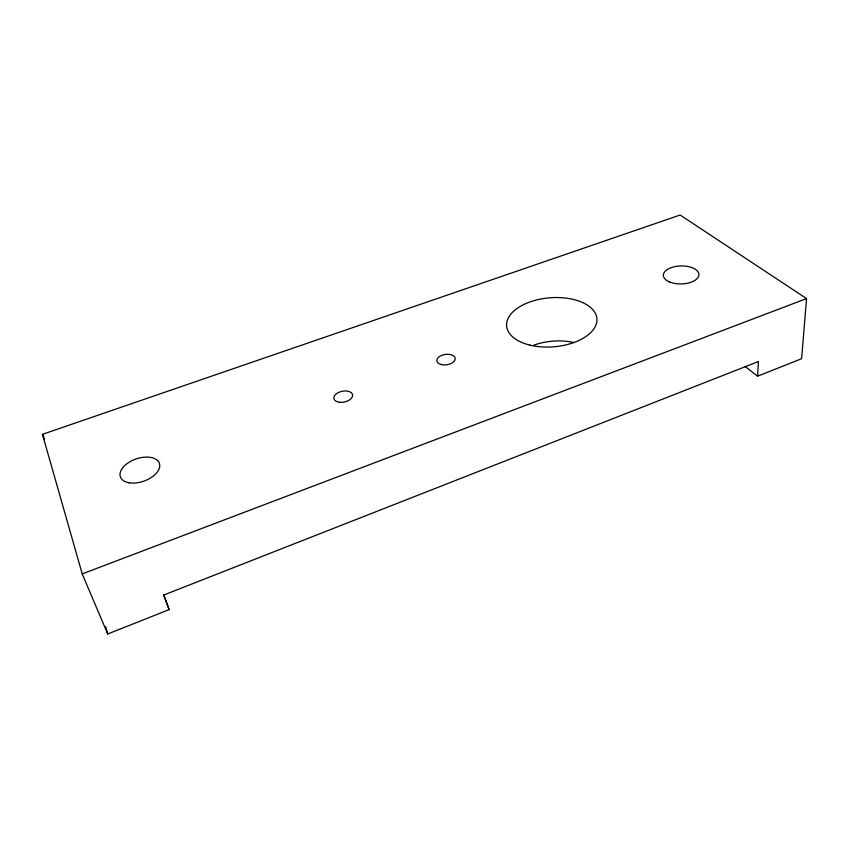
<?xml version="1.0" encoding="UTF-8"?>
<svg xmlns="http://www.w3.org/2000/svg" width="849" height="849" viewBox="0 0 849 849"><rect width="100%" height="100%" fill="white"/><g stroke="black" fill="none" stroke-linecap="round" stroke-linejoin="round"><path stroke-width="1.27" d="M757.595 376.181L758.412 361.536L163.719 595.053L169.131 609.624L107.727 633.98L82.215 573.913L42.45 434.327L680.134 215.02L806.55 298.583L801.605 358.724L757.595 376.181L745.04 366.407M82.215 573.913L806.55 298.583M42.45 434.327L44.435 439.145M163.687 594.682L169.131 609.624M105.499 626.382L107.727 633.98M533.83 345.182A44.084 25.279 -4.3 0 1 574.2 342.603M669.659 282.017A17.797 9.01 -1.3 0 0 698.642 276.243A17.797 9.01 -1.3 0 0 675.114 266.565A17.797 9.01 -1.3 0 0 669.659 282.017M129.398 482.826A20.663 11.769 -19.1 0 0 159.761 465.984A20.663 11.769 -19.1 0 0 130.459 461.442A20.663 11.769 -19.1 0 0 129.398 482.826M529.765 345.087A45.305 24.589 -4.6 0 0 596.943 319.341A45.305 24.589 -4.6 0 0 528.534 302.477A45.305 24.589 -4.6 0 0 529.765 345.087M440.758 364.423A9.254 5.221 -8 0 0 455.17 359.169A9.254 5.221 -8 0 0 442.085 355.222A9.254 5.221 -8 0 0 440.758 364.423M339.42 402.267A9.53 5.487 -11.7 0 0 352.579 394.785A9.53 5.487 -11.7 0 0 337.69 392.917A9.53 5.487 -11.7 0 0 339.42 402.267"/></g></svg>
